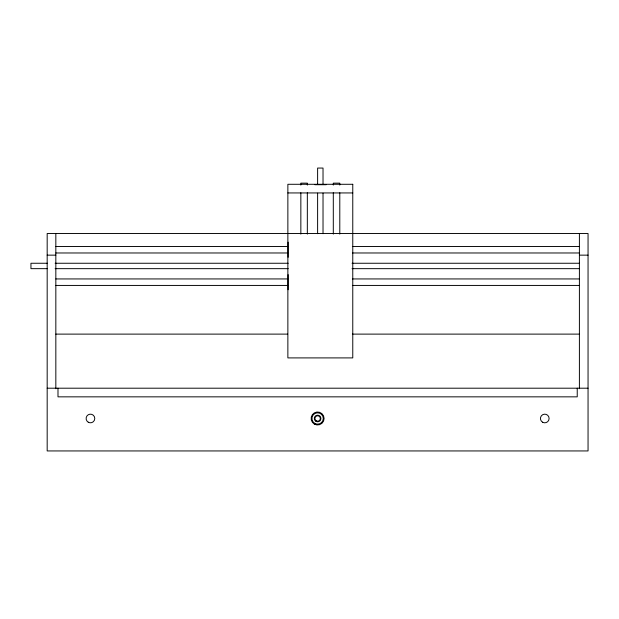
<?xml version="1.0" encoding="UTF-8"?>
<svg xmlns="http://www.w3.org/2000/svg" width="619" height="619" viewBox="0 0 619 619"><rect width="100%" height="100%" fill="white"/><g stroke="black" fill="none" stroke-linecap="round" stroke-linejoin="round"><path stroke-width="0.93" d="M314.862 184.71L326.221 184.71M287.866 192.942L352.768 192.942M287.665 233.51L47.176 233.51L47.176 450.942L588.05 450.942L588.05 233.51L287.866 233.51M55.872 246.486L287.673 246.486M352.381 246.486L579.361 246.486M55.872 252.978L287.673 252.978M352.381 252.978L579.361 252.978M47.176 255.144L55.834 255.144M579.399 255.144L588.05 255.144M47.392 263.253L30.95 263.253L30.95 268.661L47.392 268.661M55.13 263.253L288.222 263.253M352.056 263.253L579.345 263.253M55.13 268.661L288.222 268.661M352.056 268.661L579.345 268.661M55.872 278.937L287.673 278.937M352.381 278.937L579.361 278.937M55.872 285.429L287.673 285.429M352.381 285.429L579.361 285.429M55.834 334.113L287.665 334.113M352.389 334.113L579.399 334.113M47.176 388.198L588.05 388.198M579.399 233.51L579.399 388.724M577.233 388.198L577.233 396.849L57.993 396.849L57.993 388.198M339.792 185.073L339.792 183.154L333.301 183.154L333.301 185.073M339.792 192.764L339.792 234.114M333.301 192.764L333.301 234.114M323.025 184.47L323.025 168.059L317.617 168.059L317.617 184.47M323.025 193.159L323.025 233.711M317.617 193.159L317.617 233.711M307.334 185.073L307.334 183.154L300.849 183.154L300.849 185.073M307.334 192.764L307.334 234.114M300.849 192.764L300.849 234.114M288.137 242.161L288.137 257.303M288.137 274.612L288.137 289.762M55.834 233.51L55.834 388.724M352.768 184.284L287.866 184.284L287.866 357.906L352.768 357.906L352.768 184.284M314.367 424.108A6.492 6.492 0 0 0 324.101 418.483A6.492 6.492 0 0 0 314.367 412.865A6.492 6.492 0 0 0 314.367 424.108M315.961 421.346A3.296 3.296 0 0 0 320.913 418.483A3.296 3.296 0 0 0 315.961 415.628A3.296 3.296 0 0 0 315.961 421.346M316.263 420.827A2.708 2.708 0 0 0 320.317 418.483A2.708 2.708 0 0 0 316.263 416.146A2.708 2.708 0 0 0 316.263 420.827M314.777 423.404A5.679 5.679 0 0 0 323.296 418.483A5.679 5.679 0 0 0 314.777 413.569A5.679 5.679 0 0 0 314.777 423.404M88.285 422.235A4.325 4.325 0 0 0 94.777 418.483A4.325 4.325 0 0 0 88.285 414.738A4.325 4.325 0 0 0 88.285 422.235M542.615 422.235A4.325 4.325 0 0 0 549.107 418.483A4.325 4.325 0 0 0 542.615 414.738A4.325 4.325 0 0 0 542.615 422.235"/></g></svg>
